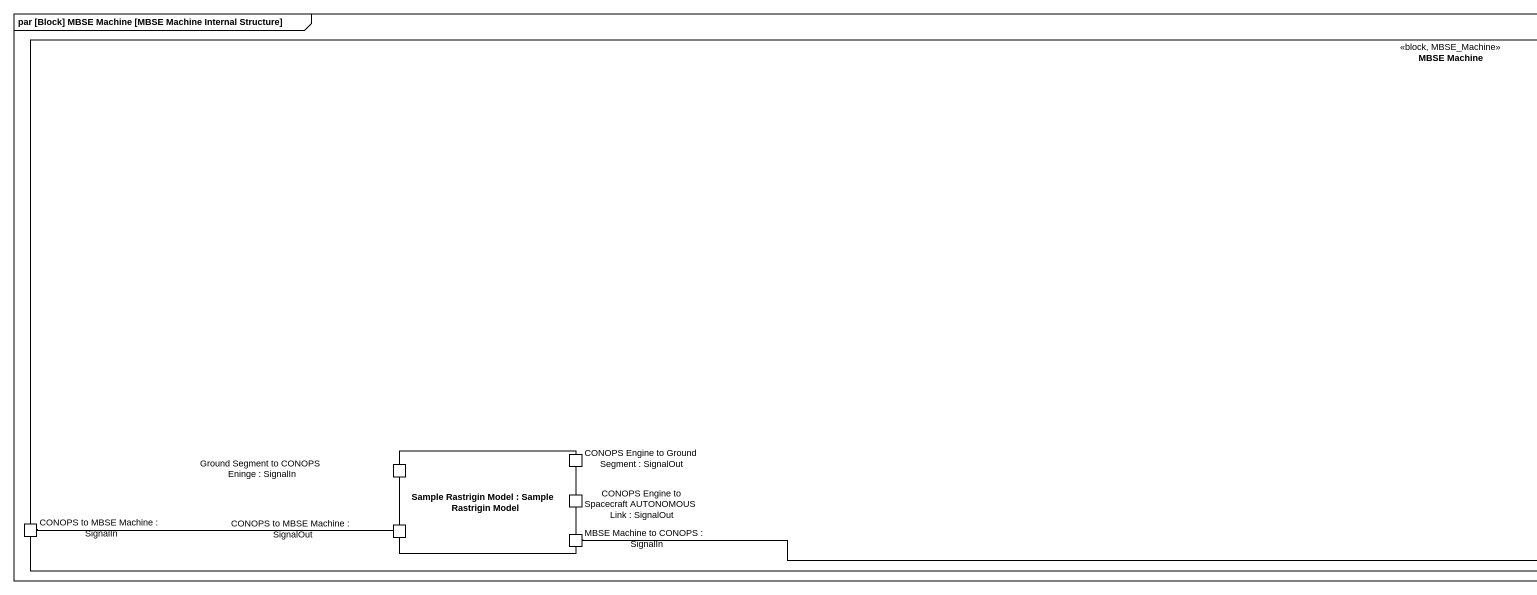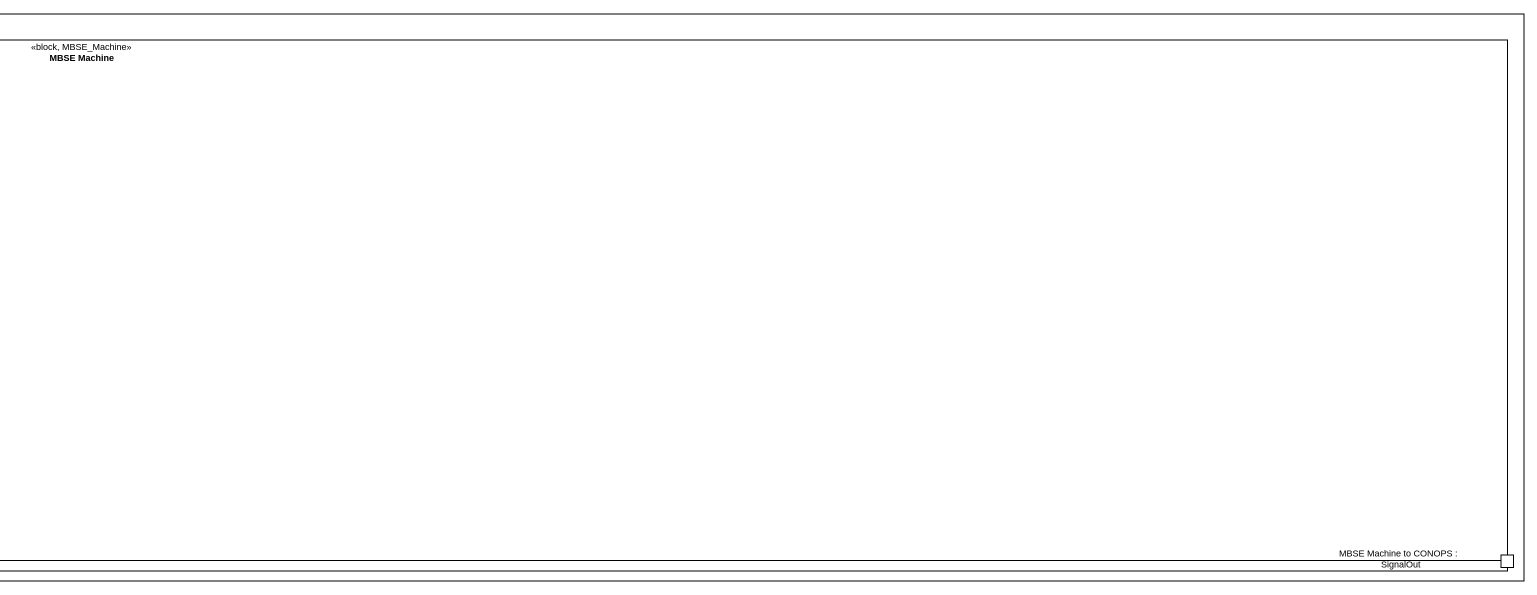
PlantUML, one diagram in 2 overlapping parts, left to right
@startuml
mainframe par [Block] MBSE Machine [MBSE Machine Internal Structure]
rectangle "MBSE Machine" as MBSE_Machine <<block, MBSE_Machine>> {
  rectangle "Sample Rastrigin Model : Sample Rastrigin Model" as Sample_Rastrigin_Model {
    port "Ground Segment to CONOPS Eninge : SignalIn" as Ground_Segment_to_CONOPS
    port "CONOPS Engine to Ground Segment : SignalOut" as CONOPS_Engine_to_Ground
    port "CONOPS Engine to Spacecraft AUTONOMOUS Link : SignalOut" as CONOPS_Engine_to_Spacecraft
    port "CONOPS to MBSE Machine : SignalOut" as CONOPS_to_MBSE_Machine_2
    port "MBSE Machine to CONOPS : SignalIn" as MBSE_Machine_to_CONOPS
  }
  port "CONOPS to MBSE Machine : SignalIn" as CONOPS_to_MBSE_Machine
  port "MBSE Machine to CONOPS : SignalOut" as MBSE_Machine_to_CONOPS_2
}
CONOPS_to_MBSE_Machine_2 -left- CONOPS_to_MBSE_Machine
MBSE_Machine_to_CONOPS_2 -left- MBSE_Machine_to_CONOPS
@enduml
